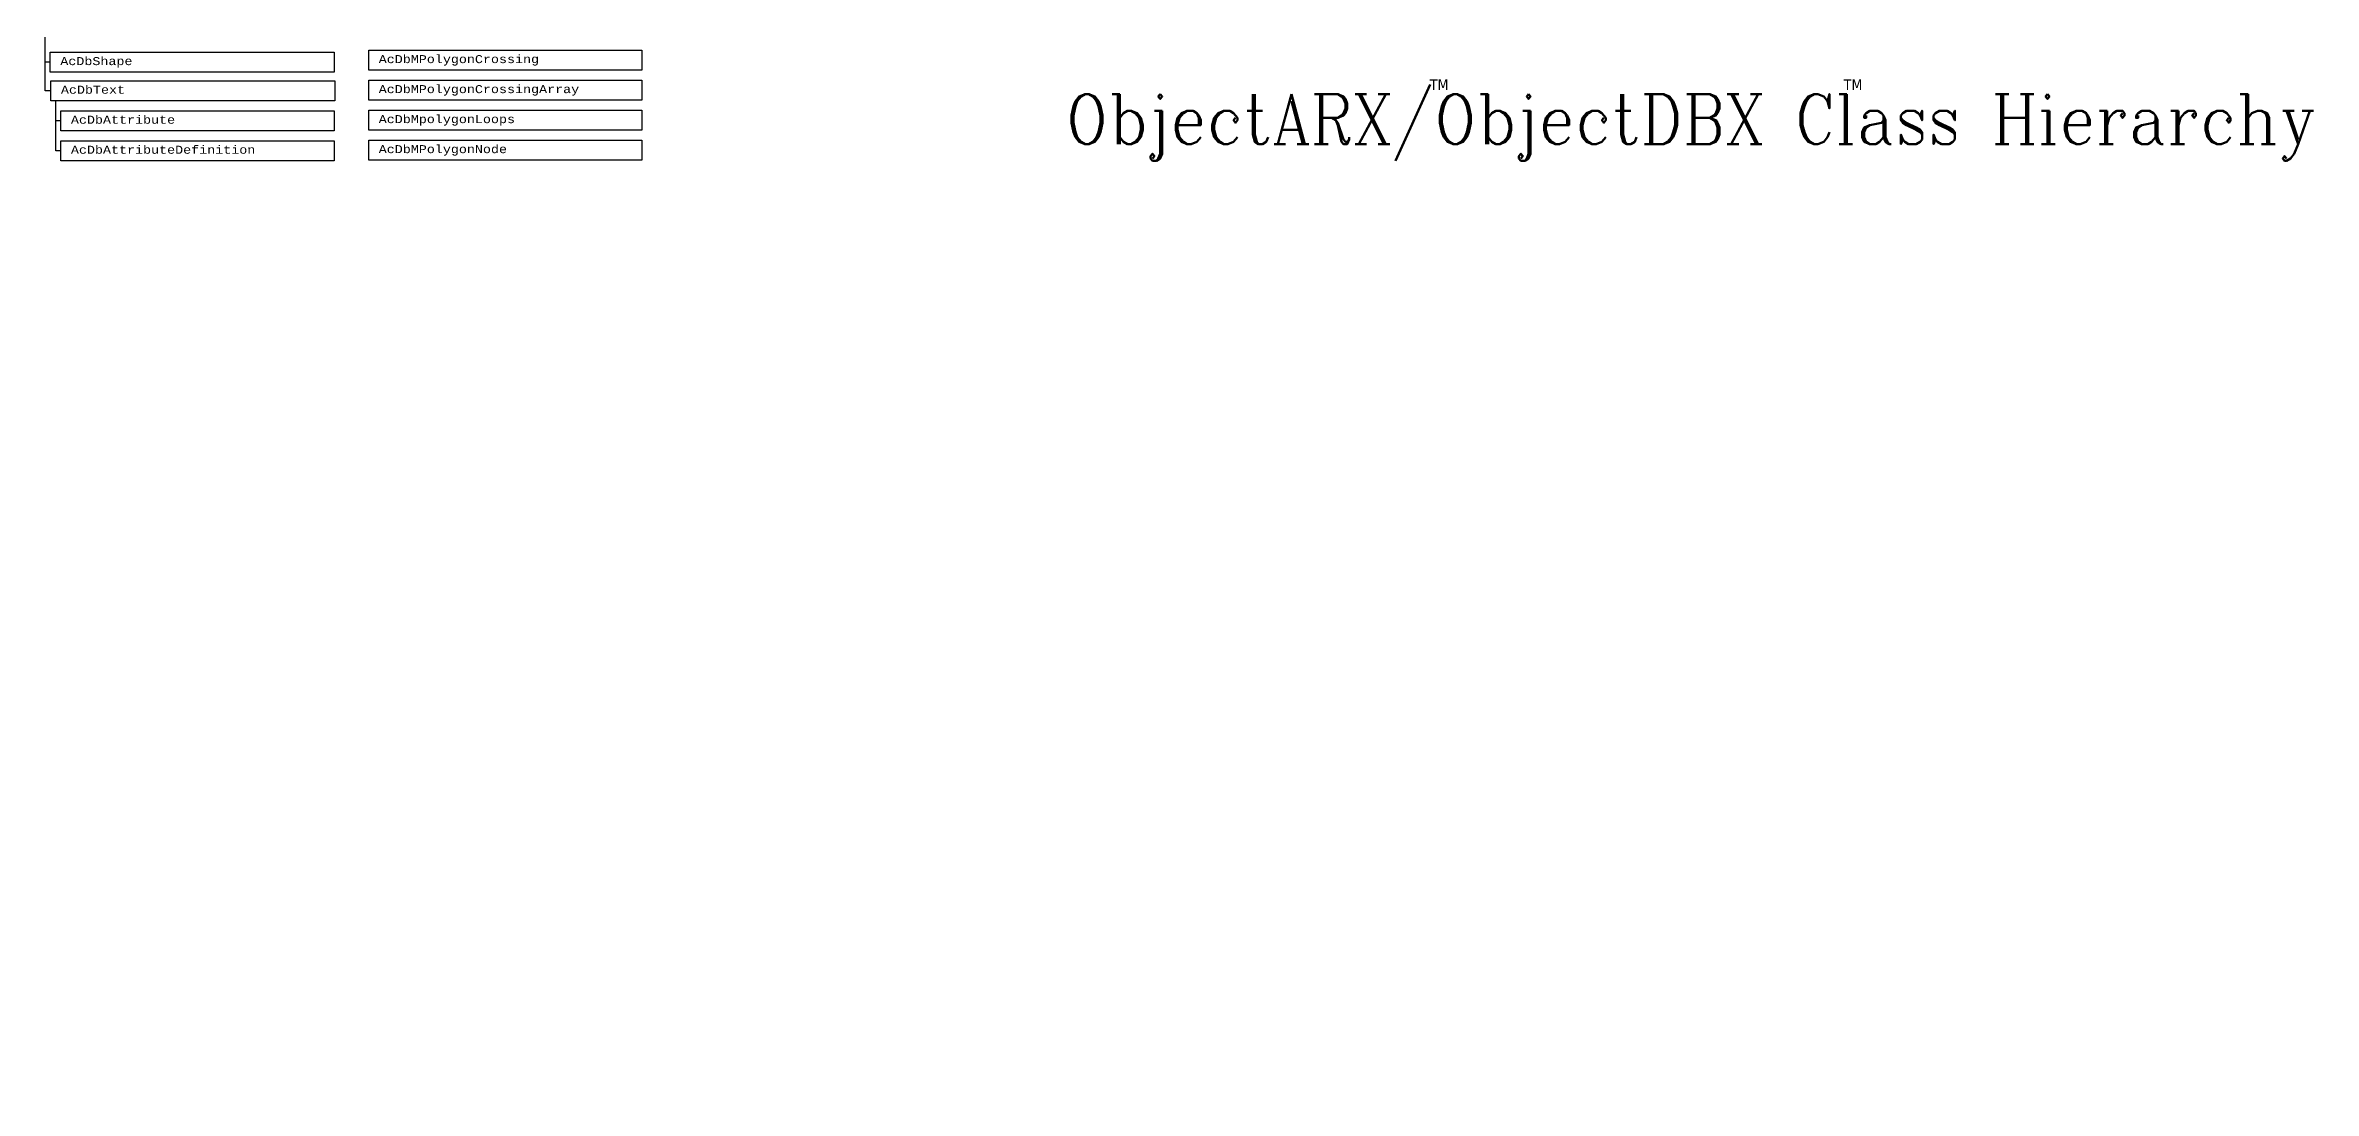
# Model space of a CAD drawing. Extents: x -49 to 153, y -248 to 71.
# Drawn here: x -46.5 to 67, y -80.6 to -28.3 of the extents above; entities that cross this region are included whole.
import ezdxf
from ezdxf.enums import TextEntityAlignment as Align

# ---------------------------------------------------------------- set-up
doc = ezdxf.new("R2010")
doc.units = 0
doc.header["$MEASUREMENT"] = 0
doc.layers.get('0').update_dxf_attribs({"linetype": 'CONTINUOUS'})
doc.layers.add('JUNK', color=7, linetype='CONTINUOUS')
doc.styles.add('ROMANC', font='romanc.shx', dxfattribs={"width": 0.9})
doc.styles.get("Standard").update_dxf_attribs({"font": 'TIMES.TTF'})
doc.styles.add('STYLE1', font='TAHOMA.TTF', dxfattribs={"height": 0.18})

msp = doc.modelspace()

# ---------------------------------------------------------------- linework, layer by layer
for p, q in [((-46.46, -30.61), (-46.46, -0.07)), ((-46.21, -29.18), (-46.46, -29.18)), ((-46.18, -30.61), (-46.46, -30.61)), ((-45.93, -33.61), (-45.93, -31.11)), ((-45.68, -32.11), (-45.93, -32.11)), ((-45.68, -33.61), (-45.93, -33.61))]:
    msp.add_line(p, q)
for points in [[(-46.21, -28.68), (-32.01, -28.68), (-32.01, -29.68), (-46.21, -29.68)], [(-30.29, -28.58), (-16.64, -28.58), (-16.64, -29.58), (-30.29, -29.58)], [(-46.18, -30.11), (-31.98, -30.11), (-31.98, -31.11), (-46.18, -31.11)], [(-30.29, -30.08), (-16.64, -30.08), (-16.64, -31.08), (-30.29, -31.08)], [(-45.68, -31.61), (-32.02, -31.61), (-32.02, -32.61), (-45.68, -32.61)], [(-30.29, -31.58), (-16.64, -31.58), (-16.64, -32.58), (-30.29, -32.58)], [(-45.68, -33.11), (-32.02, -33.11), (-32.02, -34.11), (-45.68, -34.11)], [(-30.29, -33.08), (-16.64, -33.08), (-16.64, -34.08), (-30.29, -34.08)]]:
    msp.add_lwpolyline(points, close=True)

# ---------------------------------------------------------------- texts
at = {"char_height": 0.4, "attachment_point": 1}
for s, insert in [('\\fCourier New|b0|i0|c0|p49;AcDbShape', (-45.71, -28.93)), ('{\\fCourier New|b0|i0|c0|p49;AcDbMPolygonCrossing}', (-29.79, -28.83)), ('\\fCourier New|b0|i0|c0|p49;AcDbText', (-45.68, -30.36)), ('{\\fCourier New|b0|i0|c0|p49;AcDbMPolygonCrossingArray}', (-29.79, -30.33)), ('\\fCourier New|b0|i0|c0|p49;', (-43.37, -31.08)), ('\\fCourier New|b0|i0|c0|p49;AcDbAttribute', (-45.18, -31.86)), ('{\\fCourier New|b0|i0|c0|p49;AcDbMpolygonLoops}', (-29.79, -31.83)), ('\\fCourier New|b0|i0|c0|p49;AcDbAttributeDefinition', (-45.18, -33.36)), ('{\\fCourier New|b0|i0|c0|p49;AcDbMPolygonNode}', (-29.79, -33.33)), ('\\fCourier New|b0|i0|c0|p49;', (2.12, -42.69)), ('\\fCourier New|b0|i0|c0|p49;', (2.12, -48.69)), ('\\fCourier New|b0|i0|c0|p49;', (-43.37, -53.58)), ('\\fCourier New|b0|i0|c0|p49;', (2.12, -54.69)), ('\\fCourier New|b0|i0|c0|p49;', (-43.37, -59.58)), ('\\fCourier New|b0|i0|c0|p49;', (-43.37, -61.08)), ('\\fCourier New|b0|i0|c0|p49;', (2.12, -60.69)), ('\\fCourier New|b0|i0|c0|p49;', (-43.37, -70.08)), ('\\fCourier New|b0|i0|c0|p49;', (-43.37, -71.58)), ('\\fCourier New|b0|i0|c0|p49;', (-43.37, -80.58))]:
    msp.add_mtext(s, dxfattribs=dict(at, insert=insert))
at = {"layer": 'JUNK', "style": 'ROMANC', "width": 0.9}
msp.add_text('ObjectARX/ObjectDBX Class Hierarchy', height=2.5, dxfattribs=at).set_placement((4.56, -33.28))
at = {"layer": 'JUNK', "style": 'STYLE1'}
for p in [(23.23, -30.31), (43.92, -30.31)]:
    msp.add_text('TM', height=0.539, dxfattribs=at).set_placement(p, align=Align.MIDDLE_CENTER)

doc.saveas('drawing.dxf')
